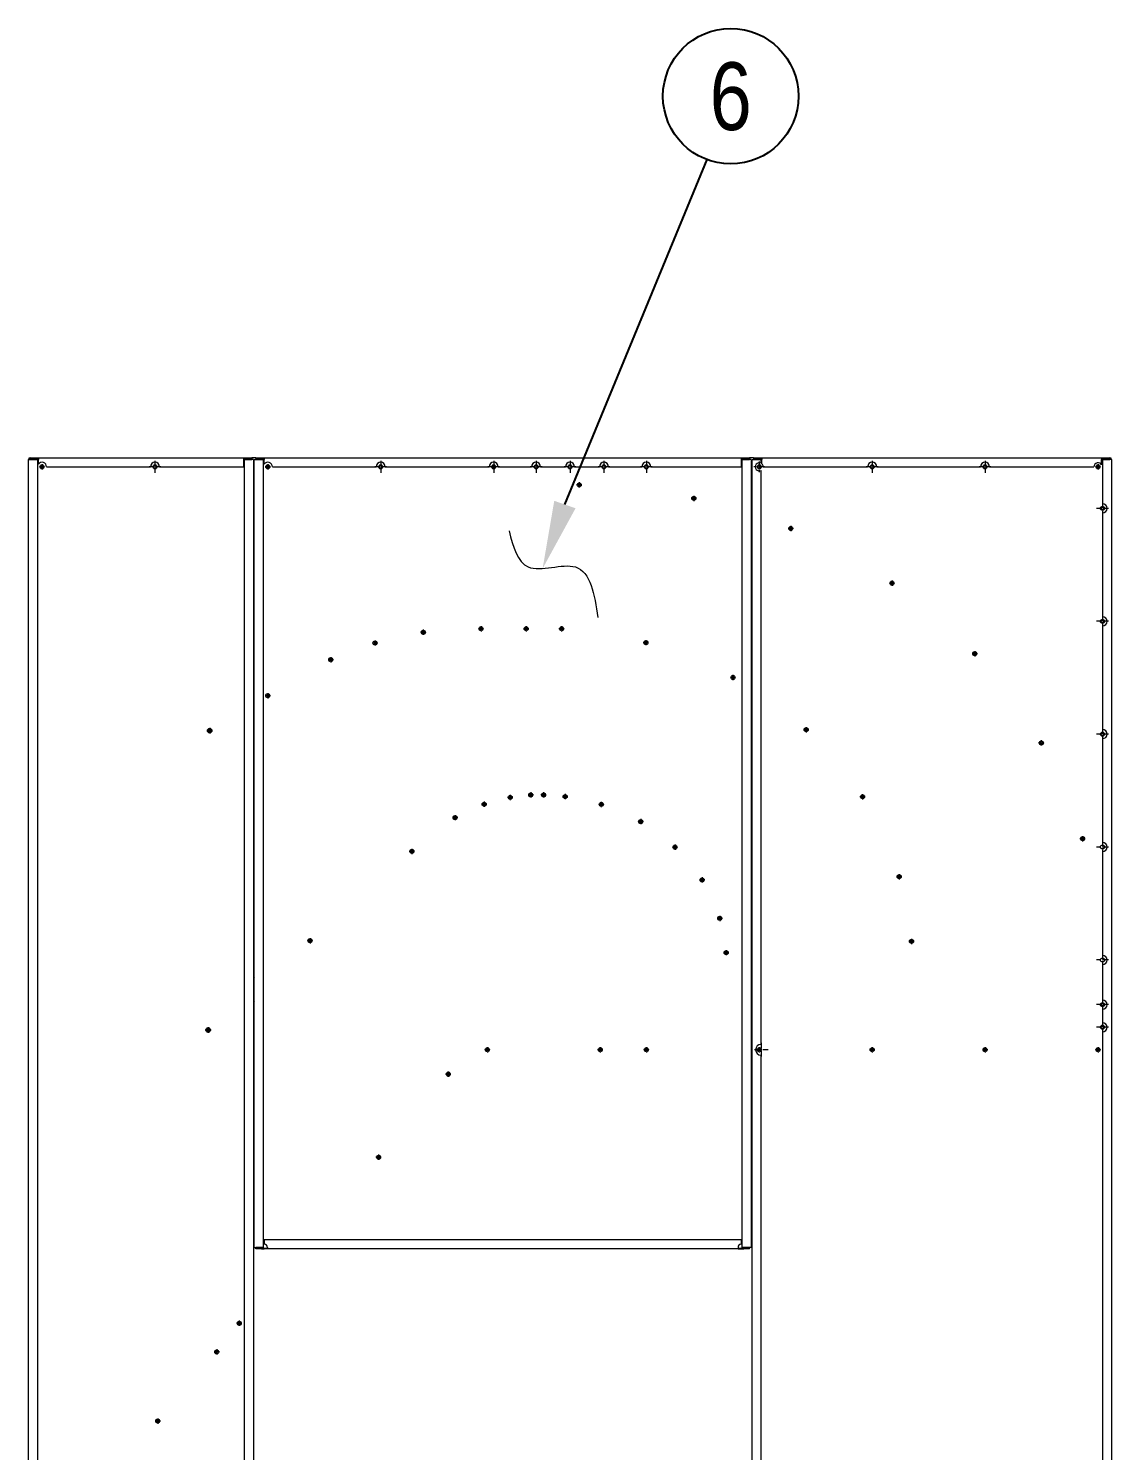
# Model space of a CAD drawing. Header units: millimetres. Extents: x -17070 to 48083, y -291348 to 45670.
# Drawn here: x 31778 to 34176, y 33859 to 37008 of the extents above; entities that cross this region are included whole.
import ezdxf
from ezdxf.enums import TextEntityAlignment as Align

# ---------------------------------------------------------------- set-up
doc = ezdxf.new("R2010")
doc.units = ezdxf.units.MM
doc.linetypes.add('DASHDOT', pattern=[18.5, 12, -3, 0.5, -3])
doc.layers.add('냉각탑_dim', color=1, linetype='Continuous')
doc.layers.add('냉각탑_text', color=3, linetype='Continuous')
doc.styles.get("Standard").update_dxf_attribs({"font": 'arial.ttf'})

# ---------------------------------------------------------------- blocks, each defined once
blk = doc.blocks.new('1')
at = {"color": 7, "lineweight": 20, "ltscale": 0.0875}
for p, q in [((31778, 36053.8), (31781.5, 36053.8)), ((31800, 36057.3), (31800, 36053.8)), ((32254, 36057.3), (32254, 36053.8)), ((32276, 36053.8), (32272.5, 36053.8)), ((32278, 36053.8), (32281.5, 36053.8)), ((32300, 36057.3), (32300, 36053.8)), ((33356, 36057.3), (33356, 36053.8)), ((33378, 36053.8), (33374.5, 36053.8)), ((33380, 36053.8), (33383.5, 36053.8)), ((33402, 36057.3), (33402, 36053.8)), ((34154, 36057.3), (34154, 36053.8)), ((34176, 36053.8), (34172.5, 36053.8)), ((32278, 34308.8), (32281.5, 34308.8)), ((33378, 34308.8), (33374.5, 34308.8))]:
    blk.add_line(p, q, dxfattribs=at)
at = {"color": 7, "lineweight": 20}
for p, q in [((31778, 32612.8), (31778, 36053.8)), ((31798, 36053.8), (31798, 32612.8)), ((31800, 36057.3), (32254, 36057.3)), ((31818, 36037.3), (32048, 36037.3)), ((32068, 36037.3), (32254, 36037.3)), ((32256, 32612.8), (32256, 36053.8)), ((32276, 36053.8), (32276, 32612.8)), ((32278, 34308.8), (32278, 36053.8)), ((32298, 36053.8), (32298, 34308.8)), ((32300, 36057.3), (33356, 36057.3)), ((32318, 36037.3), (32548, 36037.3)), ((32568, 36037.3), (32798, 36037.3)), ((32818, 36037.3), (32892, 36037.3)), ((32912, 36037.3), (32967, 36037.3)), ((32987, 36037.3), (33042, 36037.3)), ((33062, 36037.3), (33136, 36037.3)), ((33156, 36037.3), (33356, 36037.3)), ((33358, 34308.8), (33358, 36053.8)), ((33378, 36053.8), (33378, 34308.8)), ((33380, 32612.8), (33380, 36053.8)), ((33400, 34758.3), (33400, 36029.3)), ((33402, 36057.3), (34154, 36057.3)), ((33405, 36037.3), (33636, 36037.3)), ((33656, 36037.3), (33886, 36037.3)), ((33906, 36037.3), (34137, 36037.3)), ((34156, 36053.8), (34156, 35955.3)), ((34176, 36053.8), (34176, 32612.8)), ((34156, 35935.3), (34156, 35705.3)), ((34156, 35685.3), (34156, 35455.3)), ((34156, 35435.3), (34156, 35205.3)), ((34156, 35185.3), (34156, 34955.3)), ((34156, 34935.3), (34156, 34856.3)), ((34156, 34836.3), (34156, 34806.3)), ((34156, 34786.3), (34156, 32612.8)), ((33400, 32612.8), (33400, 34734.3)), ((33358, 34325.3), (32300, 34325.3)), ((33362.2, 34305.3), (32306.2, 34305.3))]:
    blk.add_line(p, q, dxfattribs=at)
at = {"color": 7, "lineweight": 20, "ltscale": 0.4625}
for p, q in [((31781.5, 36057.3), (31800, 36057.3)), ((31800, 36055.3), (31781.5, 36055.3)), ((32254, 36057.3), (32272.5, 36057.3)), ((32272.5, 36055.3), (32254, 36055.3)), ((32281.5, 36057.3), (32300, 36057.3)), ((32300, 36055.3), (32281.5, 36055.3)), ((33356, 36057.3), (33374.5, 36057.3)), ((33374.5, 36055.3), (33356, 36055.3)), ((33383.5, 36057.3), (33402, 36057.3)), ((33402, 36055.3), (33383.5, 36055.3)), ((34154, 36057.3), (34172.5, 36057.3)), ((34172.5, 36055.3), (34154, 36055.3))]:
    blk.add_line(p, q, dxfattribs=at)
at = {"color": 7, "lineweight": 20, "ltscale": 0.05}
for p, q in [((31781.5, 36057.3), (31781.5, 36055.3)), ((32272.5, 36057.3), (32272.5, 36055.3)), ((32281.5, 36057.3), (32281.5, 36055.3)), ((33374.5, 36057.3), (33374.5, 36055.3)), ((33383.5, 36057.3), (33383.5, 36055.3)), ((34172.5, 36057.3), (34172.5, 36055.3)), ((32278, 36017.3), (32276, 36017.3)), ((32278, 36017.3), (32276, 36017.3)), ((33380, 36017.3), (33378, 36017.3)), ((33380, 36017.3), (33378, 36017.3)), ((33378, 34799.3), (33380, 34799.3)), ((33380, 34771.3), (33378, 34771.3)), ((33380, 34769.3), (33378, 34769.3)), ((33380, 34767.3), (33378, 34767.3)), ((33380, 34725.3), (33378, 34725.3)), ((33378, 34647.7), (33380, 34647.7)), ((33378, 34645.7), (33380, 34645.7)), ((33380, 34643.7), (33378, 34643.7)), ((33380, 34642.1), (33378, 34642.1)), ((32281.5, 34305.3), (32281.5, 34307.3)), ((32293.8, 34305.3), (32293.8, 34307.3)), ((32306.2, 34305.3), (32306.2, 34307.3)), ((33349.8, 34305.3), (33349.8, 34307.3)), ((33362.2, 34305.3), (33362.2, 34307.3)), ((33374.5, 34305.3), (33374.5, 34307.3))]:
    blk.add_line(p, q, dxfattribs=at)
at = {"color": 7, "lineweight": 20, "ltscale": 0.0375}
for p, q in [((31781.5, 36055.3), (31781.5, 36053.8)), ((32272.5, 36055.3), (32272.5, 36053.8)), ((32281.5, 36053.8), (32281.5, 36055.3)), ((33374.5, 36053.8), (33374.5, 36055.3)), ((33383.5, 36055.3), (33383.5, 36053.8)), ((34172.5, 36055.3), (34172.5, 36053.8)), ((32281.5, 34308.8), (32281.5, 34307.3)), ((33374.5, 34308.8), (33374.5, 34307.3))]:
    blk.add_line(p, q, dxfattribs=at)
at = {"color": 7, "lineweight": 20, "ltscale": 0.4125}
for p, q in [((31781.5, 36053.8), (31798, 36053.8)), ((32254, 36053.8), (32254, 36037.3)), ((32256, 36053.8), (32272.5, 36053.8)), ((32281.5, 36053.8), (32298, 36053.8)), ((33356, 36053.8), (33356, 36037.3)), ((33358, 36053.8), (33374.5, 36053.8)), ((33383.5, 36053.8), (33400, 36053.8)), ((34156, 36053.8), (34172.5, 36053.8)), ((32298, 34308.8), (32281.5, 34308.8)), ((33374.5, 34308.8), (33358, 34308.8))]:
    blk.add_line(p, q, dxfattribs=at)
at = {"color": 7, "lineweight": 20, "ltscale": 0.2625}
for p, q in [((31800, 36043.3), (31800, 36053.8)), ((32300, 36043.3), (32300, 36053.8))]:
    blk.add_line(p, q, dxfattribs=at)
at = {"color": 7, "linetype": 'DASHDOT', "lineweight": 20, "ltscale": 0.2925}
for p, q in [((31813.8, 36037.3), (31802.1, 36037.3)), ((32313.8, 36037.3), (32302.1, 36037.3)), ((32658, 35670.9), (32646.3, 35670.9)), ((32785.8, 35678.6), (32774.1, 35678.6)), ((32551.1, 35647.1), (32539.4, 35647.1)), ((32453.2, 35610), (32441.5, 35610)), ((32313.6, 35530.5), (32301.9, 35530.5)), ((32850.5, 35305.1), (32838.8, 35305.1)), ((32792.8, 35290.1), (32781.1, 35290.1)), ((32632.8, 35185.6), (32621.1, 35185.6)), ((32407.2, 34987.8), (32395.5, 34987.8)), ((32799.8, 34746.3), (32788.1, 34746.3)), ((32713.3, 34692.3), (32701.6, 34692.3)), ((32559, 34508.4), (32547.3, 34508.4)), ((32250.5, 34140.7), (32238.8, 34140.7)), ((32200.6, 34077.3), (32188.9, 34077.3)), ((32070, 33924), (32058.3, 33924))]:
    blk.add_line(p, q, dxfattribs=at)
at = {"color": 7, "linetype": 'DASHDOT', "lineweight": 20, "ltscale": 0.292505}
for p, q in [((31808, 36043.2), (31808, 36031.5)), ((32308, 36043.2), (32308, 36031.5)), ((34146, 36043.2), (34146, 36031.5)), ((32997.4, 36003.2), (32997.4, 35991.5)), ((33337.8, 35576.6), (33337.8, 35564.9)), ((33499.8, 35461), (33499.8, 35449.3)), ((34020.5, 35431.7), (34020.5, 35420)), ((33046.3, 35295.4), (33046.3, 35283.7)), ((33733.1, 34992.2), (33733.1, 34980.5)), ((33322.7, 34967.2), (33322.7, 34955.5)), ((32794, 34752.2), (32794, 34740.5)), ((33044, 34752.2), (33044, 34740.5)), ((33146, 34752.2), (33146, 34740.5)), ((33396, 34752.2), (33396, 34740.5)), ((33646, 34752.2), (33646, 34740.5)), ((33896, 34752.2), (33896, 34740.5)), ((34146, 34752.2), (34146, 34740.5)), ((32707.5, 34698.2), (32707.5, 34686.5))]:
    blk.add_line(p, q, dxfattribs=at)
at = {"color": 7, "linetype": 'DASHDOT', "lineweight": 20}
for p, q in [((32071, 36037.3), (32045, 36037.3)), ((32058, 36050.3), (32058, 36024.3)), ((32571, 36037.3), (32545, 36037.3)), ((32558, 36050.3), (32558, 36024.3)), ((32821, 36037.3), (32795, 36037.3)), ((32808, 36050.3), (32808, 36024.3)), ((32915, 36037.3), (32889, 36037.3)), ((32902, 36050.3), (32902, 36024.3)), ((32990, 36037.3), (32964, 36037.3)), ((32977, 36050.3), (32977, 36024.3)), ((33065, 36037.3), (33039, 36037.3)), ((33052, 36050.3), (33052, 36024.3)), ((33159, 36037.3), (33133, 36037.3)), ((33146, 36050.3), (33146, 36024.3)), ((33407.7, 36037.3), (33384.3, 36037.3)), ((33396, 36049), (33396, 36025.6)), ((33659, 36037.3), (33633, 36037.3)), ((33646, 36050.3), (33646, 36024.3)), ((33909, 36037.3), (33883, 36037.3)), ((33896, 36050.3), (33896, 36024.3)), ((34169, 35945.3), (34143, 35945.3)), ((34156, 35958.3), (34156, 35932.3)), ((34169, 35695.3), (34143, 35695.3)), ((34156, 35708.3), (34156, 35682.3)), ((34169, 35445.3), (34143, 35445.3)), ((34156, 35458.3), (34156, 35432.3)), ((34169, 35195.3), (34143, 35195.3)), ((34156, 35208.3), (34156, 35182.3)), ((34156, 34958.3), (34156, 34932.3)), ((34169, 34945.3), (34143, 34945.3)), ((34169, 34846.3), (34143, 34846.3)), ((34156, 34859.3), (34156, 34833.3)), ((34156, 34809.3), (34156, 34783.3)), ((34169, 34796.3), (34143, 34796.3)), ((33415.6, 34746.3), (33384.4, 34746.3)), ((33400, 34761.9), (33400, 34730.7))]:
    blk.add_line(p, q, dxfattribs=at)
at = {"color": 7, "lineweight": 20, "ltscale": 0.224999}
for p, q in [((32281.5, 36057.3), (32272.5, 36057.3)), ((33383.5, 36057.3), (33374.5, 36057.3))]:
    blk.add_line(p, q, dxfattribs=at)
at = {"color": 7, "lineweight": 20, "ltscale": 0.13954}
blk.add_line((32810.8, 36036.2), (32805.2, 36036.2), dxfattribs=at)
at = {"color": 7, "lineweight": 20, "ltscale": 0.065314}
blk.add_line((32809.3, 36034.6), (32806.7, 36034.6), dxfattribs=at)
at = {"color": 7, "lineweight": 20, "ltscale": 0.074833}
blk.add_line((32974.4, 36035.8), (32974.4, 36038.8), dxfattribs=at)
at = {"color": 7, "lineweight": 20, "ltscale": 0.210944}
blk.add_line((33400, 36045.4), (33400, 36053.8), dxfattribs=at)
at = {"color": 7, "lineweight": 20, "ltscale": 0.244795}
blk.add_line((33402, 36044), (33402, 36053.8), dxfattribs=at)
at = {"color": 7, "linetype": 'DASHDOT', "lineweight": 20, "ltscale": 0.292499}
for p, q in [((34151.8, 36037.3), (34140.1, 36037.3)), ((33257, 35967.5), (33245.3, 35967.5)), ((33251.1, 35973.3), (33251.1, 35961.6)), ((33465.8, 35906.5), (33465.8, 35894.8)), ((33471.6, 35900.7), (33459.9, 35900.7)), ((33695.7, 35779.7), (33684, 35779.7)), ((33689.9, 35785.5), (33689.9, 35773.8)), ((32780, 35684.5), (32780, 35672.8)), ((32880, 35684.5), (32880, 35672.8)), ((32958.5, 35684.5), (32958.5, 35672.8)), ((32545.3, 35653), (32545.3, 35641.3)), ((32652.2, 35676.8), (32652.2, 35665.1)), ((32885.8, 35678.6), (32874.1, 35678.6)), ((32964.3, 35678.6), (32952.6, 35678.6)), ((33145.1, 35653.7), (33145.1, 35642)), ((33150.9, 35647.8), (33139.2, 35647.8)), ((33879, 35623.4), (33867.3, 35623.4)), ((33873.1, 35629.3), (33873.1, 35617.6)), ((32447.3, 35615.8), (32447.3, 35604.1)), ((33343.7, 35570.8), (33332, 35570.8)), ((32307.7, 35536.3), (32307.7, 35524.6)), ((34026.3, 35425.8), (34014.6, 35425.8)), ((32844.6, 35310.9), (32844.6, 35299.2)), ((32895.8, 35310.6), (32884.1, 35310.6)), ((32890, 35316.5), (32890, 35304.8)), ((32924.3, 35310.6), (32912.6, 35310.6)), ((32918.5, 35316.5), (32918.5, 35304.8)), ((32966.3, 35313), (32966.3, 35301.3)), ((33630.6, 35306.6), (33618.9, 35306.6)), ((33624.7, 35312.5), (33624.7, 35300.8)), ((32787, 35295.9), (32787, 35284.2)), ((32728.4, 35260.4), (32716.7, 35260.4)), ((32722.5, 35266.2), (32722.5, 35254.5)), ((33133.5, 35257.5), (33133.5, 35245.8)), ((34117.8, 35213.6), (34106.1, 35213.6)), ((34111.9, 35219.5), (34111.9, 35207.8)), ((32626.9, 35191.5), (32626.9, 35179.8)), ((33209.5, 35200.8), (33209.5, 35189.1)), ((33269.5, 35128.2), (33269.5, 35116.5)), ((33711.6, 35129.6), (33699.9, 35129.6)), ((33705.7, 35135.4), (33705.7, 35123.7)), ((33314.3, 35037.2), (33302.6, 35037.2)), ((33308.5, 35043), (33308.5, 35031.3)), ((32401.4, 34993.7), (32401.4, 34982)), ((33328.5, 34961.3), (33316.8, 34961.3)), ((33738.9, 34986.3), (33727.2, 34986.3)), ((33049.8, 34746.3), (33038.1, 34746.3)), ((33151.8, 34746.3), (33140.1, 34746.3)), ((33401.8, 34746.3), (33390.1, 34746.3)), ((33651.8, 34746.3), (33640.1, 34746.3)), ((33901.8, 34746.3), (33890.1, 34746.3)), ((34151.8, 34746.3), (34140.1, 34746.3)), ((32553.2, 34514.3), (32553.2, 34502.6)), ((32244.7, 34146.6), (32244.7, 34134.9)), ((32194.8, 34083.2), (32194.8, 34071.5))]:
    blk.add_line(p, q, dxfattribs=at)
at = {"color": 7, "lineweight": 20, "ltscale": 0.309422}
blk.add_line((34154, 36041.5), (34154, 36053.8), dxfattribs=at)
at = {"color": 7, "linetype": 'DASHDOT', "lineweight": 20, "ltscale": 0.292502}
for p, q in [((33003.2, 35997.3), (32991.5, 35997.3)), ((33505.7, 35455.1), (33494, 35455.1)), ((32972.2, 35307.1), (32960.5, 35307.1)), ((33052.2, 35289.6), (33040.5, 35289.6)), ((33139.4, 35251.6), (33127.7, 35251.6)), ((33215.3, 35195), (33203.6, 35195)), ((33275.3, 35122.4), (33263.6, 35122.4)), ((32064.2, 33929.9), (32064.2, 33918.2))]:
    blk.add_line(p, q, dxfattribs=at)
at = {"color": 7, "lineweight": 20, "ltscale": 0.05367}
for p, q in [((33378, 35956.4), (33380, 35955.6)), ((33380, 35912.7), (33378, 35913.5))]:
    blk.add_line(p, q, dxfattribs=at)
at = {"color": 7, "lineweight": 20, "ltscale": 0.057149}
for p, q in [((33378, 35571.4), (33380, 35570.3)), ((33380, 35524.6), (33378, 35525.7))]:
    blk.add_line(p, q, dxfattribs=at)
at = {"color": 7, "lineweight": 20, "ltscale": 0.058406}
for p, q in [((32276, 35534.6), (32278, 35535.9)), ((32278, 35489.1), (32276, 35487.9)), ((32278, 35489.1), (32276, 35487.9))]:
    blk.add_line(p, q, dxfattribs=at)
at = {"color": 7, "linetype": 'DASHDOT', "lineweight": 20, "ltscale": 0.325}
for p, q in [((32185.8, 35452.9), (32172.8, 35452.9)), ((32179.3, 35459.4), (32179.3, 35446.4)), ((32182.3, 34790), (32169.3, 34790)), ((32175.8, 34796.5), (32175.8, 34783.5))]:
    blk.add_line(p, q, dxfattribs=at)
at = {"color": 7, "lineweight": 20, "ltscale": 0.066501}
for p, q in [((32278, 34906.2), (32276, 34904.5)), ((32278, 34853), (32276, 34851.3)), ((32278, 34853), (32276, 34851.3))]:
    blk.add_line(p, q, dxfattribs=at)
at = {"color": 7, "linetype": 'DASHDOT', "lineweight": 20, "ltscale": 0.195}
for p, q in [((32711.4, 34692.3), (32703.6, 34692.3)), ((32557.1, 34508.4), (32549.3, 34508.4)), ((32248.6, 34140.7), (32240.8, 34140.7)), ((32196.6, 34077.3), (32188.8, 34077.3)), ((32068.1, 33924.1), (32060.3, 33924.1))]:
    blk.add_line(p, q, dxfattribs=at)
at = {"color": 7, "linetype": 'DASHDOT', "lineweight": 20, "ltscale": 0.195001}
for p, q in [((32707.5, 34696.2), (32707.5, 34688.4)), ((32553.2, 34512.3), (32553.2, 34504.5)), ((32244.7, 34144.6), (32244.7, 34136.8))]:
    blk.add_line(p, q, dxfattribs=at)
at = {"color": 7, "lineweight": 20, "ltscale": 0.307899}
for p, q in [((32281.5, 34307.3), (32293.8, 34307.3)), ((32293.8, 34305.3), (32281.5, 34305.3)), ((33362.2, 34307.3), (33374.5, 34307.3)), ((33374.5, 34305.3), (33362.2, 34305.3))]:
    blk.add_line(p, q, dxfattribs=at)
at = {"color": 7, "lineweight": 20, "ltscale": 0.154601}
for p, q in [((32293.8, 34307.3), (32306.2, 34307.3)), ((32293.8, 34305.3), (32300, 34305.3)), ((32306.2, 34305.3), (32300, 34305.3)), ((33349.8, 34307.3), (33356, 34307.3)), ((33349.8, 34305.3), (33356, 34305.3)), ((33356, 34307.3), (33362.2, 34307.3)), ((33356, 34305.3), (33362.2, 34305.3))]:
    blk.add_line(p, q, dxfattribs=at)
at = {"color": 7, "lineweight": 20, "ltscale": 0.2375}
for p, q in [((32300, 34325.3), (32300, 34315.8)), ((33356, 34325.3), (33356, 34315.8))]:
    blk.add_line(p, q, dxfattribs=at)
at = {"color": 7, "linetype": 'DASHDOT', "lineweight": 20, "ltscale": 0.194998}
for p, q in [((32192.7, 34081.2), (32192.7, 34073.4)), ((32064.2, 33928), (32064.2, 33920.2))]:
    blk.add_line(p, q, dxfattribs=at)
at = {"color": 7, "lineweight": 20}
for centre, radius in [((31808, 36037.3), 4.5), ((31808, 36037.3), 3), ((32058, 36037.3), 4.5), ((32058, 36037.3), 3), ((32308, 36037.3), 4.5), ((32308, 36037.3), 3), ((32558, 36037.3), 4.5), ((32558, 36037.3), 3), ((32808, 36037.3), 4.5), ((32808, 36037.3), 3), ((32902, 36037.3), 4.5), ((32902, 36037.3), 3), ((32977, 36037.3), 4.5), ((32977, 36037.3), 3), ((33052, 36037.3), 4.5), ((33052, 36037.3), 3.3), ((33146, 36037.3), 4.5), ((33146, 36037.3), 3), ((33396, 36037.3), 4.5), ((33396, 36037.3), 3), ((33646, 36037.3), 4.5), ((33646, 36037.3), 3), ((33896, 36037.3), 4.5), ((33896, 36037.3), 3), ((34146, 36037.3), 4.5), ((34146, 36037.3), 3), ((32997.4, 35997.3), 4.5), ((32997.4, 35997.3), 3), ((33251.1, 35967.5), 4.5), ((33251.1, 35967.5), 3), ((34156, 35945.3), 4.5), ((34156, 35945.3), 3), ((33465.8, 35900.7), 4.5), ((33465.8, 35900.7), 3), ((33689.9, 35779.7), 4.5), ((33689.9, 35779.7), 3), ((32780, 35678.6), 4.5), ((32880, 35678.6), 4.5), ((32958.5, 35678.6), 4.5), ((34156, 35695.3), 4.5), ((34156, 35695.3), 3), ((32545.3, 35647.1), 4.5), ((32652.2, 35670.9), 4.5), ((32652.2, 35670.9), 3), ((32780, 35678.6), 3), ((32880, 35678.6), 3), ((32958.5, 35678.6), 3), ((33145.1, 35647.8), 4.5), ((33145.1, 35647.8), 3), ((32545.3, 35647.1), 3), ((33873.1, 35623.4), 4.5), ((33873.1, 35623.4), 3), ((32447.3, 35610), 4.5), ((32447.3, 35610), 3), ((33337.8, 35570.8), 4.5), ((33337.8, 35570.8), 3), ((32307.7, 35530.5), 4.5), ((32307.7, 35530.5), 3), ((32179.3, 35452.9), 5), ((32179.3, 35452.9), 3), ((33499.8, 35455.1), 4.5), ((33499.8, 35455.1), 3), ((34020.5, 35425.8), 4.5), ((34156, 35445.3), 4.5), ((34156, 35445.3), 3), ((34020.5, 35425.8), 3), ((32844.6, 35305.1), 4.5), ((32844.6, 35305.1), 3), ((32890, 35310.6), 4.5), ((32890, 35310.6), 3), ((32918.5, 35310.6), 4.5), ((32918.5, 35310.6), 3), ((32966.3, 35307.1), 4.5), ((32966.3, 35307.1), 3), ((33624.7, 35306.6), 4.5), ((33624.7, 35306.6), 3), ((32787, 35290.1), 4.5), ((32787, 35290.1), 3), ((33046.3, 35289.6), 4.5), ((33046.3, 35289.6), 3), ((32722.5, 35260.4), 4.5), ((32722.5, 35260.4), 3), ((33133.5, 35251.6), 4.5), ((33133.5, 35251.6), 3), ((34111.9, 35213.6), 4.5), ((34111.9, 35213.6), 3), ((32626.9, 35185.6), 4.5), ((32626.9, 35185.6), 3), ((33209.5, 35195), 4.5), ((33209.5, 35195), 3), ((34156, 35195.3), 4.5), ((33269.5, 35122.4), 4.5), ((33269.5, 35122.4), 3), ((33705.7, 35129.6), 4.5), ((33705.7, 35129.6), 3), ((33308.5, 35037.2), 4.5), ((33308.5, 35037.2), 3), ((32401.4, 34987.8), 4.5), ((32401.4, 34987.8), 3), ((33733.1, 34986.3), 4.5), ((33733.1, 34986.3), 3), ((33322.7, 34961.3), 4.5), ((33322.7, 34961.3), 3), ((34156, 34945.3), 4.5), ((34156, 34846.3), 4.5), ((34156, 34846.3), 3), ((34156, 34796.3), 4.5), ((32175.8, 34790), 5), ((32175.8, 34790), 3), ((34156, 34796.3), 3), ((32794, 34746.3), 4.5), ((32794, 34746.3), 3), ((33044, 34746.3), 4.5), ((33044, 34746.3), 3), ((33146, 34746.3), 4.5), ((33146, 34746.3), 3), ((33396, 34746.3), 4.5), ((33396, 34746.3), 3), ((33646, 34746.3), 4.5), ((33646, 34746.3), 3), ((33896, 34746.3), 4.5), ((33896, 34746.3), 3), ((34146, 34746.3), 4.5), ((34146, 34746.3), 3), ((32707.5, 34692.3), 4.5), ((32707.5, 34692.3), 3), ((32553.2, 34508.4), 4.5), ((32553.2, 34508.4), 3), ((32244.7, 34140.7), 4.5), ((32244.7, 34140.7), 3), ((32194.8, 34077.3), 4.5), ((32064.2, 33924), 4.5), ((32064.2, 33924.1), 3)]:
    blk.add_circle(centre, radius, dxfattribs=at)
for centre, radius, start, end in [((31781.5, 36053.8), 3.5, 90, 180), ((31781.5, 36053.8), 1.5, 90, 180), ((31808, 36037.3), 10, 0, 143.1301), ((32058, 36037.3), 10, 0, 180), ((32308, 36037.3), 10, 0, 143.1301), ((32558, 36037.3), 10, 0, 180), ((32808, 36037.3), 10, 0, 180), ((32902, 36037.3), 10, 0, 180), ((32977, 36037.3), 10, 0, 180), ((33052, 36037.3), 10, 0, 180), ((33146, 36037.3), 10, 0, 180), ((33396, 36037.3), 9, 63.6122, 296.3878), ((33396, 36037.3), 9, 0, 48.1897), ((33646, 36037.3), 10, 0, 180), ((33896, 36037.3), 10, 0, 180), ((34146, 36037.3), 9, 27.266, 180), ((34172.5, 36053.8), 3.5, 0, 90), ((34172.5, 36053.8), 1.5, 0, 90), ((34172.5, 36020.8), 3.5, 359.7619, 0), ((34172.5, 36011.8), 3.5, 0, 0.2381), ((34156, 35945.3), 10, 270, 90), ((34156, 35695.3), 10, 270, 90), ((34156, 35445.3), 10, 270, 90), ((34156, 35195.3), 10, 270, 90), ((34156, 34945.3), 10, 270, 90), ((34172.5, 34878.8), 3.5, 359.762, 0), ((34172.5, 34869.8), 3.5, 0, 0.238), ((34156, 34846.3), 10, 270, 90), ((34156, 34796.3), 10, 270, 90), ((34172.5, 34772.8), 3.5, 359.762, 0), ((33400, 34746.3), 12, 90, 270), ((34172.5, 34763.8), 3.5, 0, 0.2381), ((34172.5, 34728.8), 3.5, 359.7619, 0), ((32300, 34308.8), 7, 0, 90), ((33356, 34308.8), 7, 90, 180), ((32192.7, 34077.3), 3, 235.822, 127.0122)]:
    blk.add_arc(centre, radius, start, end, dxfattribs=at)
for points, knots in [([(32307, 34308.8), (32307, 34308.3), (32307, 34307.7), (32306.9, 34307.2), (32306.8, 34306.3), (32306.6, 34305.7), (32306.5, 34305.5), (32306.4, 34305.4), (32306.2, 34305.3), (32306.2, 34305.3), (32306.2, 34305.3), (32306.2, 34305.3)], [0, 0, 0, 0, 0, 0, 5.016208, 5.016208, 5.016208, 8.965092, 8.965092, 8.965092, 9.470029, 9.470029, 9.470029, 9.470029, 9.470029, 9.470029]), ([(32307, 34308.8), (32307, 34308.4), (32306.9, 34308), (32306.8, 34307.6), (32306.6, 34307.4), (32306.3, 34307.3), (32306.2, 34307.3), (32306.2, 34307.3), (32306.2, 34307.3)], [0, 0, 0, 0, 0, 0, 7.946312, 7.946312, 7.946312, 8.807471, 8.807471, 8.807471, 8.807471, 8.807471, 8.807471]), ([(33349, 34308.8), (33349, 34308.3), (33349, 34307.7), (33349, 34307.2), (33349.1, 34306.3), (33349.3, 34305.7), (33349.4, 34305.5), (33349.6, 34305.4), (33349.7, 34305.3), (33349.8, 34305.3), (33349.8, 34305.3), (33349.8, 34305.3)], [0, 0, 0, 0, 0, 0, 5.016208, 5.016208, 5.016208, 8.965092, 8.965092, 8.965092, 9.470029, 9.470029, 9.470029, 9.470029, 9.470029, 9.470029]), ([(33349, 34308.8), (33349, 34308.4), (33349, 34308), (33349.2, 34307.6), (33349.4, 34307.4), (33349.7, 34307.3), (33349.7, 34307.3), (33349.8, 34307.3), (33349.8, 34307.3)], [0, 0, 0, 0, 0, 0, 7.946312, 7.946312, 7.946312, 8.807471, 8.807471, 8.807471, 8.807471, 8.807471, 8.807471])]:
    blk.add_open_spline(points, degree=5, knots=knots, dxfattribs=at)
at = {"layer": '냉각탑_dim', "lineweight": 20}
blk.add_spline([(32842.1, 35895.2), (32884.4, 35815.6), (32989, 35815.6), (33038.8, 35703.6)], degree=3, dxfattribs=at)
blk.add_solid([(32989.3, 35945.5), (32916.4, 35812.1), (32942.1, 35962)], dxfattribs=at)

msp = doc.modelspace()

# ---------------------------------------------------------------- linework, layer by layer
at = {"layer": '냉각탑_dim', "linetype": 'ByBlock', "lineweight": -3}
msp.add_lwpolyline([(32965.7, 35953.8), (33280.6, 36717.5)], dxfattribs=at)
msp.add_circle((33332.8, 36858.1), 150, dxfattribs=at)

# ---------------------------------------------------------------- block references
msp.add_blockref('1', (0, 0))

# ---------------------------------------------------------------- texts
at = {"layer": '냉각탑_text', "width": 0.8}
msp.add_text('6', height=150, dxfattribs=at).set_placement((33332.8, 36858.1), align=Align.MIDDLE_CENTER)

doc.saveas('drawing.dxf')
